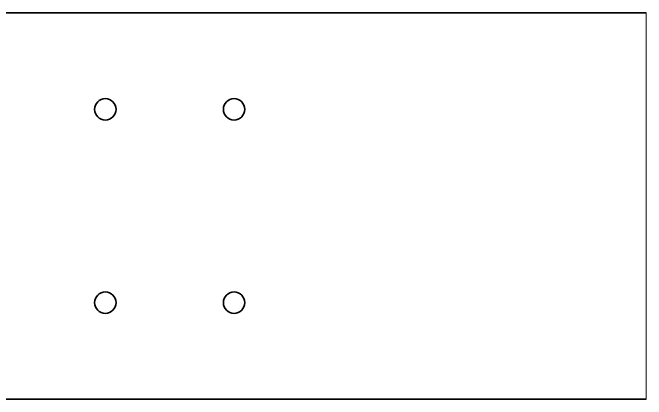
# Model space of a CAD drawing. Header units: millimetres. Extents: x -15766 to 80009, y -9701 to 15159.
# Drawn here: x -14267.9 to -14071.2, y 11883.7 to 12003.7 of the extents above; entities that cross this region are included whole.
import ezdxf

# ---------------------------------------------------------------- set-up
doc = ezdxf.new("R2010")
doc.units = ezdxf.units.MM
doc.layers.add('AM_VIS', color=7, linetype='Continuous', lineweight=18)

msp = doc.modelspace()

# ---------------------------------------------------------------- linework, layer by layer
at = {"color": 7, "lineweight": 13}
msp.add_line((-14071.15863, 11883.66499), (-14071.15863, 12003.66499), dxfattribs=at)
at = {"layer": 'AM_VIS', "lineweight": 35}
for p, q in [((-14179.15863, 12003.66499), (-14432.15863, 12003.66499)), ((-14179.15863, 11883.66499), (-14432.15863, 11883.66499))]:
    msp.add_line(p, q, dxfattribs=at)
at = {"layer": 'AM_VIS', "lineweight": 35, "ltscale": 0.4}
for p, q in [((-14163.15863, 12003.66499), (-14179.15863, 12003.66499)), ((-14163.15863, 11883.66499), (-14179.15863, 11883.66499))]:
    msp.add_line(p, q, dxfattribs=at)
at = {"layer": 'AM_VIS', "lineweight": 35, "ltscale": 0.070703}
for p, q in [((-14163.15863, 12003.66499), (-14160.3305, 12003.66499)), ((-14160.3305, 11883.66499), (-14163.15863, 11883.66499))]:
    msp.add_line(p, q, dxfattribs=at)
at = {"layer": 'AM_VIS', "lineweight": 35, "ltscale": 0.029297}
for p, q in [((-14160.3305, 12003.66499), (-14071.15863, 12003.66499)), ((-14071.15863, 11883.66499), (-14160.3305, 11883.66499))]:
    msp.add_line(p, q, dxfattribs=at)
at = {"layer": 'AM_VIS', "lineweight": 35}
for centre in [(-14239.15863, 11973.66499), (-14199.15863, 11973.66499), (-14239.15863, 11913.66499), (-14199.15863, 11913.66499)]:
    msp.add_circle(centre, 3.3235, dxfattribs=at)

doc.saveas('drawing.dxf')
